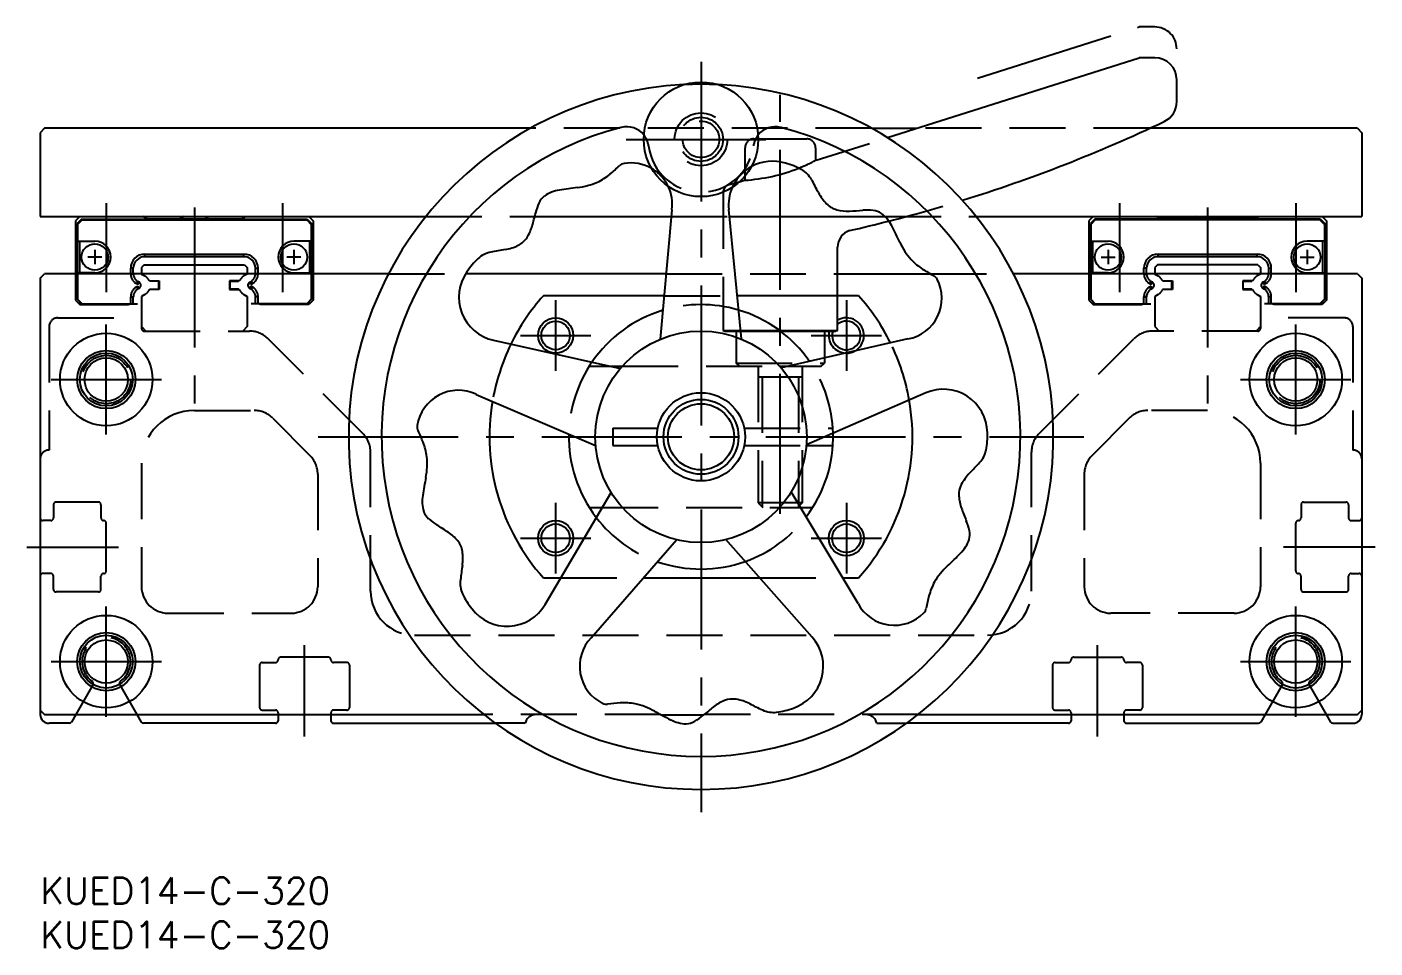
# Model space of a CAD drawing. Extents: x -2 to 674, y -8 to 273.
# Drawn here: x -1.5 to 151.5, y -8 to 96.5 of the extents above; entities that cross this region are included whole.
import ezdxf

# ---------------------------------------------------------------- set-up
doc = ezdxf.new("R2010")
doc.units = 0
doc.header["$LTSCALE"] = 0.5
for name, pattern in [('CENTER', [50.8, 31.75, -6.35, 6.35, -6.35]), ('DASHED', [19.05, 12.7, -6.35]), ('PHANTOM', [63.5, 31.75, -6.35, 6.35, -6.35, 6.35, -6.35])]:
    doc.linetypes.add(name, pattern=pattern)
for name, color, linetype in [('MSM_CENTER', 1, 'CENTER'), ('MSM_CONTINUOUS', 7, 'CONTINUOUS'), ('MSM_DASHED', 4, 'DASHED'), ('MSM_IMAGINARY', 6, 'PHANTOM'), ('MSM_NARROW', 5, 'CONTINUOUS'), ('MSM_PART_NUMBER', 7, 'CONTINUOUS')]:
    doc.layers.add(name, color=color, linetype=linetype)
doc.styles.get("Standard").update_dxf_attribs({"font": 'txt.shx', "height": 3, "bigfont": 'bigfont.shx'})

# ---------------------------------------------------------------- blocks, each defined once
blk = doc.blocks.new('*U15')
at = {"layer": 'MSM_PART_NUMBER'}
blk.add_text('KUED14-C-320', height=3, dxfattribs=at).set_placement((0, -3))
blk = doc.blocks.new('*U16')
at = {"layer": 'MSM_PART_NUMBER'}
blk.add_text('KUED14-C-320', height=3, dxfattribs=at).set_placement((0, -8))

msp = doc.modelspace()

# ---------------------------------------------------------------- linework, layer by layer
at = {"layer": 'MSM_CENTER'}
for p, q in [((75, 92.55), (75, 7.42)), ((84, 41.26), (84, 88.79)), ((66.5, 83.74), (83.5, 83.74)), ((7.5, 76.49), (7.5, 66.41)), ((17.5, 75.99), (17.5, 52.05)), ((27.5, 76.49), (27.5, 66.41)), ((122.5, 76.49), (122.5, 66.41)), ((132.5, 75.99), (132.5, 52.05)), ((142.5, 76.49), (142.5, 66.41)), ((58.5, 65.49), (58.5, 57.49)), ((91.5, 65.49), (91.5, 57.49)), ((7.5, 50.24), (7.5, 62.74)), ((142.5, 50.24), (142.5, 62.74)), ((54.5, 61.49), (62.5, 61.49)), ((87.5, 61.49), (95.5, 61.49)), ((1.25, 56.49), (13.75, 56.49)), ((136.25, 56.49), (148.75, 56.49)), ((31.55, 49.99), (118.45, 49.99)), ((58.5, 42.49), (58.5, 34.49)), ((91.5, 42.49), (91.5, 34.49)), ((54.5, 38.49), (62.5, 38.49)), ((87.5, 38.49), (95.5, 38.49)), ((-1.5, 37.49), (8.88, 37.49)), ((151.5, 37.49), (141.12, 37.49)), ((7.5, 18.24), (7.5, 30.74)), ((142.5, 18.24), (142.5, 30.74)), ((30, 15.98), (30, 26.37)), ((120, 15.98), (120, 26.37)), ((1.25, 24.49), (13.75, 24.49)), ((136.25, 24.49), (148.75, 24.49))]:
    msp.add_line(p, q, dxfattribs=at)
at = {"layer": 'MSM_CONTINUOUS'}
for p, q in [((96.16, 83.93), (124.74, 92.99)), ((126.5, 92.99), (124.74, 92.99)), ((129, 88.02), (129, 90.49)), ((0.5, 84.99), (0, 84.49)), ((0, 84.49), (0, 74.99)), ((55.64, 84.99), (0.5, 84.99)), ((94.36, 84.99), (99.44, 84.99)), ((149.5, 84.99), (125.88, 84.99)), ((149.5, 84.99), (150, 84.49)), ((150, 84.49), (150, 74.99)), ((80, 79.09), (80, 79.58)), ((79.38, 78.93), (79.94, 79.09)), ((0, 74.99), (43.78, 74.99)), ((4.5, 74.99), (4, 74.49)), ((12.1, 74.74), (11.7, 74.99)), ((16.3, 74.99), (15.9, 74.74)), ((18.7, 74.99), (19.1, 74.74)), ((22.9, 74.74), (23.3, 74.99)), ((30.5, 74.99), (31, 74.49)), ((56.13, 74.99), (71.63, 74.99)), ((71.7, 75.76), (70.38, 61.06)), ((78.14, 75.78), (79.56, 61.09)), ((78.22, 74.99), (95.89, 74.99)), ((106.22, 74.99), (150, 74.99)), ((119.5, 74.99), (119, 74.49)), ((127.1, 74.74), (126.7, 74.99)), ((131.3, 74.99), (130.9, 74.74)), ((133.7, 74.99), (134.1, 74.74)), ((137.9, 74.74), (138.3, 74.99)), ((145.5, 74.99), (146, 74.49)), ((4, 74.49), (4, 68.49)), ((4.7, 74.69), (4.2, 74.19)), ((4.2, 74.19), (4.2, 68.49)), ((4.75, 74.59), (4.25, 74.09)), ((4.25, 74.09), (4.25, 72.19)), ((4.7, 74.69), (30.3, 74.69)), ((4.75, 74.59), (30.25, 74.59)), ((12.1, 74.74), (22.9, 74.74)), ((30.25, 74.59), (30.75, 74.09)), ((30.3, 74.69), (30.8, 74.19)), ((30.75, 74.09), (30.75, 72.19)), ((30.8, 74.19), (30.8, 68.49)), ((31, 74.49), (31, 68.49)), ((119, 74.49), (119, 68.49)), ((119.7, 74.69), (119.2, 74.19)), ((119.2, 74.19), (119.2, 68.49)), ((119.75, 74.59), (119.25, 74.09)), ((119.25, 74.09), (119.25, 72.19)), ((145.3, 74.69), (119.7, 74.69)), ((145.25, 74.59), (119.75, 74.59)), ((137.9, 74.74), (127.1, 74.74)), ((145.25, 74.59), (145.75, 74.09)), ((145.3, 74.69), (145.8, 74.19)), ((145.75, 74.09), (145.75, 72.19)), ((145.8, 74.19), (145.8, 68.49)), ((146, 74.49), (146, 68.49)), ((4.25, 72.19), (6.2, 72.19)), ((4.45, 72.19), (4.45, 68.59)), ((30.75, 72.19), (28.8, 72.19)), ((30.55, 72.19), (30.55, 68.59)), ((119.25, 72.19), (121.2, 72.19)), ((119.45, 72.19), (119.45, 68.59)), ((145.75, 72.19), (143.8, 72.19)), ((145.55, 72.19), (145.55, 68.59)), ((7, 70.39), (5.4, 70.39)), ((6.2, 71.19), (6.2, 69.59)), ((11.87, 70.72), (23.13, 70.72)), ((11.87, 70.42), (11.87, 70.72)), ((23.13, 70.42), (11.87, 70.42)), ((17.5, 70.72), (17.5, 70.42)), ((23.13, 70.42), (23.13, 70.72)), ((29.6, 70.39), (28, 70.39)), ((28.8, 71.19), (28.8, 69.59)), ((90.5, 62.07), (90.5, 71.5)), ((120.4, 70.39), (122, 70.39)), ((121.2, 71.19), (121.2, 69.59)), ((126.87, 70.72), (138.13, 70.72)), ((126.87, 70.42), (126.87, 70.72)), ((138.13, 70.42), (126.87, 70.42)), ((132.5, 70.72), (132.5, 70.42)), ((138.13, 70.42), (138.13, 70.72)), ((143, 70.39), (144.6, 70.39)), ((143.8, 71.19), (143.8, 69.59)), ((10.57, 69.12), (10.27, 69.12)), ((10.27, 68.49), (10.27, 69.12)), ((10.57, 68.49), (10.57, 69.12)), ((11.8, 69.49), (11.5, 69.19)), ((11.5, 69.19), (11.5, 68.49)), ((11.8, 69.49), (23.2, 69.49)), ((23.2, 69.49), (23.5, 69.19)), ((23.5, 69.19), (23.5, 68.49)), ((24.43, 69.12), (24.73, 69.12)), ((24.43, 68.49), (24.43, 69.12)), ((24.73, 68.49), (24.73, 69.12)), ((125.57, 69.12), (125.27, 69.12)), ((125.27, 68.49), (125.27, 69.12)), ((125.57, 68.49), (125.57, 69.12)), ((126.8, 69.49), (126.5, 69.19)), ((126.5, 69.19), (126.5, 68.49)), ((138.2, 69.49), (126.8, 69.49)), ((138.2, 69.49), (138.5, 69.19)), ((138.5, 69.19), (138.5, 68.49)), ((139.43, 69.12), (139.73, 69.12)), ((139.43, 68.49), (139.43, 69.12)), ((139.73, 68.49), (139.73, 69.12)), ((0, 67.99), (0.5, 68.49)), ((0, 67.99), (0, 18.49)), ((39.54, 68.49), (0.5, 68.49)), ((4.25, 68.59), (4.25, 68.49)), ((6.2, 68.59), (4.25, 68.59)), ((10.27, 68.49), (10.57, 68.49)), ((24.73, 68.49), (24.43, 68.49)), ((28.8, 68.59), (30.75, 68.59)), ((30.75, 68.59), (30.75, 68.49)), ((71.04, 68.49), (48.29, 68.49)), ((90.5, 68.49), (101.06, 68.49)), ((149.5, 68.49), (110.46, 68.49)), ((119.25, 68.59), (119.25, 68.49)), ((121.2, 68.59), (119.25, 68.59)), ((125.27, 68.49), (125.57, 68.49)), ((139.73, 68.49), (139.43, 68.49)), ((143.8, 68.59), (145.75, 68.59)), ((145.75, 68.59), (145.75, 68.49)), ((149.5, 68.49), (150, 67.99)), ((150, 67.99), (150, 18.49)), ((70.82, 65.99), (57.11, 65.99)), ((92.89, 65.99), (79.09, 65.99)), ((83.88, 62.07), (90.5, 62.07)), ((84, 61.99), (90.3, 61.99)), ((89, 61.99), (89, 58.92)), ((90.5, 62.07), (90.3, 61.99)), ((51.44, 60.94), (65.85, 57.75)), ((98.49, 61.09), (84.1, 57.8)), ((64.81, 57.99), (66.06, 57.99)), ((83.94, 57.99), (84.9, 57.99)), ((49.47, 54.81), (63.04, 49.01)), ((100.5, 54.97), (86.97, 49.08)), ((86.96, 48.99), (89.97, 48.99)), ((57.3, 30.96), (64.79, 43.69)), ((92.82, 31.07), (85.25, 43.74)), ((62.31, 41.99), (63.78, 41.99)), ((86.3, 41.99), (87.69, 41.99)), ((62.52, 27.19), (72.23, 38.31)), ((87.62, 27.27), (77.83, 38.33)), ((57.11, 33.99), (59.08, 33.99)), ((68.45, 33.99), (81.68, 33.99)), ((91.08, 33.99), (92.89, 33.99)), ((0, 18.99), (0.5, 18.49)), ((0.5, 18.49), (50.35, 18.49)), ((4.04, 18.49), (3.55, 17.64)), ((10.96, 18.49), (11.45, 17.64)), ((27, 18.49), (27, 17.79)), ((33, 18.49), (33, 17.79)), ((70.44, 18.47), (75.34, 18.47)), ((99.65, 18.49), (149.5, 18.49)), ((117, 18.49), (117, 17.79)), ((123, 18.49), (123, 17.79)), ((139.04, 18.49), (138.55, 17.64)), ((145.96, 18.49), (146.45, 17.64)), ((149.5, 18.49), (150, 18.99)), ((3.29, 17.49), (1, 17.49)), ((26.7, 17.49), (11.71, 17.49)), ((33.3, 17.49), (51.68, 17.49)), ((116.7, 17.49), (98.32, 17.49)), ((123.3, 17.49), (138.29, 17.49)), ((146.71, 17.49), (149, 17.49))]:
    msp.add_line(p, q, dxfattribs=at)
for centre, radius in [((75, 83.74), 6.5), ((6.2, 70.39), 1.5), ((28.8, 70.39), 1.5), ((121.2, 70.39), 1.5), ((143.8, 70.39), 1.5), ((58.5, 61.49), 1.62), ((7.5, 56.49), 5.25), ((75, 49.99), 12), ((142.5, 56.49), 5.25), ((7.5, 56.49), 3.3), ((142.5, 56.49), 3.3), ((7.5, 56.49), 2.46), ((142.5, 56.49), 2.46), ((75, 49.99), 5), ((75, 49.99), 4.25), ((75, 49.99), 3.75), ((58.5, 38.49), 1.62), ((91.5, 38.49), 1.62), ((7.5, 24.49), 5.25), ((142.5, 24.49), 5.25), ((7.5, 24.49), 3.3), ((142.5, 24.49), 3.3), ((7.5, 24.49), 2.46), ((142.5, 24.49), 2.46)]:
    msp.add_circle(centre, radius, dxfattribs=at)
for centre, radius, start, end in [((126.5, 90.49), 2.5, 0, 90), ((75, 49.99), 40, 92.7843, 87.2157), ((126.5, 88.02), 2.5, 295.4715, 0), ((53.8, 240.9), 171.78, 287.2235, 295.4344), ((75, 49.99), 36.25, 104.4685, 75.5315), ((66.57, 82.67), 2.5, 38.7012, 104.4685), ((83.43, 82.67), 2.5, 75.5315, 141.2988), ((83.12, 76.26), 5, 72.8339, 118.6333), ((59.99, 85.53), 7.41, 296.0452, 309.2074), ((51.85, 95.39), 20.19, 309.4049, 313.4989), ((66.43, 80.01), 1, 99.4935, 133.0113), ((67.04, 76.37), 4.7, 59.7661, 99.4935), ((78.63, 99.3), 20.25, 273.7106, 291.6052), ((82.19, 72.5), 8.87, 61.457, 74.2906), ((84.93, 77.69), 3.01, 29.3465, 60.1458), ((68.37, 19.79), 58.95, 97.2132, 99.2229), ((60.1, 86.11), 7.89, 276.3542, 293.4611), ((67.04, 76.37), 4.7, 352.5772, 25.8183), ((83.12, 76.26), 5, 156.0781, 185.5274), ((-5.23, 28.63), 105.65, 27.6714, 28.5729), ((61.52, 74.21), 5.42, 154.901, 167.399), ((58.64, 75.59), 2.23, 129.6496, 155.6732), ((59.46, 74.1), 3.91, 97.9113, 124.9583), ((93.3, 80.33), 5.62, 207.935, 224.0207), ((-259.78, 158.02), 326.64, 345.0805, 345.348), ((91.07, 78.22), 2.55, 224.8447, 255.1863), ((91.65, 80.64), 5.04, 255.783, 272.1279), ((74.29, 401.77), 326.64, 273.0805, 273.348), ((93.87, 70.29), 5.42, 82.901, 95.399), ((94.3, 73.46), 2.23, 57.6496, 83.6732), ((93.13, 72.21), 3.91, 25.9113, 52.9583), ((50.99, 75.3), 5.04, 327.783, 344.1279), ((53.8, 240.9), 171.78, 282.7931, 284.3328), ((44.23, 46.96), 58.95, 25.2132, 27.2229), ((6.2, 70.39), 1.8, 270, 90), ((28.8, 70.39), 1.8, 90, 270), ((53.12, 73.99), 2.55, 296.8447, 327.1863), ((92.5, 71.5), 2, 109.379, 180), ((104.75, 75.32), 7.89, 204.3542, 221.4611), ((121.2, 70.39), 1.8, 270, 90), ((143.8, 70.39), 1.8, 90, 270), ((11.87, 69.12), 1.6, 90.0008, 179.9992), ((11.87, 69.12), 1.3, 90, 180), ((23.13, 69.12), 1.6, 0.0008, 89.9992), ((23.13, 69.12), 1.3, 0, 90), ((51.73, 67.99), 3.01, 101.3465, 132.1458), ((70.52, -32.91), 105.65, 99.6714, 100.5729), ((51.8, 76.77), 5.62, 279.935, 296.0207), ((126.87, 69.12), 1.6, 90.0008, 179.9992), ((126.87, 69.12), 1.3, 90, 180), ((138.13, 69.12), 1.6, 0.0008, 89.9992), ((138.13, 69.12), 1.3, 0, 90), ((55.81, 63.78), 8.87, 133.457, 146.2906), ((104.17, 75.25), 7.41, 224.0452, 237.2074), ((111.03, 86.03), 20.19, 237.4049, 241.4989), ((11.57, 68.49), 1.3, 180, 180.2346), ((11.57, 68.49), 1, 180, 180.3049), ((23.43, 68.49), 1, 359.6951, 0), ((23.43, 68.49), 1.3, 359.7654, 0), ((52.52, 65.83), 5, 144.8339, 257.5274), ((97.63, 65.71), 4.7, 280.5772, 27.4935), ((100.91, 67.41), 1, 27.4935, 61.0113), ((126.57, 68.49), 1.3, 180, 180.2346), ((126.57, 68.49), 1, 180, 180.3049), ((138.43, 68.49), 1, 359.6951, 0), ((138.43, 68.49), 1.3, 359.7654, 0), ((75, 49.99), 24, 138.1897, 154.0105), ((75, 49.99), 24, 26.3476, 41.8103), ((75, 49.97), 15.01, 106.7511, 145.5247), ((75, 49.99), 15, 34.7658, 73.5667), ((91.5, 61.49), 1.62, 162.0341, 128.0903), ((47.45, 50.57), 4.7, 64.5772, 171.4935), ((102.5, 50.39), 5, 0.8339, 113.5274), ((75, 49.99), 24, 170.3476, 221.8103), ((75, 49.99), 24, 318.1897, 10.0105), ((43.79, 51.12), 1, 171.4935, 205.0113), ((24.67, 42), 20.19, 21.4049, 25.4989), ((36.55, 46.69), 7.41, 8.0452, 21.2074), ((75, 49.99), 15, 178.7658, 217.5667), ((75, 49.99), 15, 322.7658, 1.5667), ((98.64, 50.11), 8.87, 349.457, 2.2906), ((36.04, 46.98), 7.89, 348.3542, 5.4611), ((104.41, 49.1), 3.01, 317.3465, 348.1458), ((29.9, 119.69), 105.65, 315.6714, 316.5729), ((101.68, 34.35), 58.95, 169.2132, 171.2229), ((106.81, 43.43), 2.55, 152.8447, 183.1863), ((109.51, 41.95), 5.62, 135.935, 152.0207), ((47.27, 42.66), 3.91, 169.9113, 196.9583), ((109.3, 43.62), 5.04, 183.783, 200.1279), ((45.59, 42.34), 2.23, 201.6496, 227.6732), ((409.34, 159.37), 326.64, 201.0805, 201.348), ((47.8, 44.65), 5.42, 226.901, 239.399), ((-131.2, -235.03), 326.64, 57.0805, 57.348), ((100.14, 38.31), 5.42, 10.901, 23.399), ((43.51, 34.98), 5.04, 39.783, 56.1279), ((101.74, 39.61), 3.91, 313.9113, 340.9583), ((103.28, 38.89), 2.23, 345.6496, 11.6732), ((45.41, 36.59), 2.55, 8.8447, 39.1863), ((42.36, 36.2), 5.62, 351.935, 8.0207), ((62.61, 78.31), 58.95, 313.2132, 315.2229), ((152.46, 20.11), 105.65, 171.6714, 172.5729), ((75, 49.99), 15, 250.7658, 289.5667), ((108.29, 29.52), 7.89, 132.3542, 149.4611), ((50.68, 33.42), 3.01, 173.3465, 204.1458), ((55.95, 36), 8.87, 205.457, 218.2906), ((108.04, 30.05), 7.41, 152.0452, 165.2074), ((52.99, 33.5), 5, 216.8339, 329.5274), ((96.95, 33.32), 4.7, 208.5772, 315.4935), ((120.41, 26.86), 20.19, 165.4049, 169.4989), ((99.58, 30.73), 1, 315.4935, 349.0113), ((65.93, 23.96), 4.7, 136.5772, 243.4935), ((83.88, 23.96), 5, 288.8339, 41.5274), ((79.54, 15.4), 5.04, 111.783, 128.1279), ((78.59, 17.7), 2.55, 80.8447, 111.1863), ((78.03, 14.68), 5.62, 63.935, 80.0207), ((1, 18.49), 1, 180, 270), ((64.28, 20.66), 1, 243.4935, 277.0113), ((67.04, -0.35), 20.19, 93.4049, 97.4989), ((66.25, 12.4), 7.41, 80.0452, 93.2074), ((65.82, 12), 7.89, 60.3542, 77.4611), ((98.11, 70.53), 58.95, 241.2132, 243.2229), ((71.67, 22.47), 5.42, 298.901, 311.399), ((282.35, -234.19), 326.64, 129.0805, 129.348), ((127.35, 114.42), 105.65, 243.6714, 244.5729), ((83.25, 21.74), 3.01, 245.3465, 276.1458), ((82.42, 27.54), 8.87, 277.457, 290.2906), ((149, 18.49), 1, 270, 0), ((3.29, 17.79), 0.3, 270, 330), ((11.71, 17.79), 0.3, 210, 270), ((26.7, 17.79), 0.3, 270, 0), ((33.3, 17.79), 0.3, 180, 270), ((73.4, 21.35), 3.91, 241.9113, 268.9583), ((73.18, 19.66), 2.23, 273.6496, 299.6732), ((116.7, 17.79), 0.3, 270, 0), ((123.3, 17.79), 0.3, 180, 270), ((138.29, 17.79), 0.3, 270, 330), ((146.71, 17.79), 0.3, 210, 270)]:
    msp.add_arc(centre, radius, start, end, dxfattribs=at)
at = {"layer": 'MSM_DASHED'}
for p, q in [((94.36, 84.99), (55.64, 84.99)), ((125.88, 84.99), (99.44, 84.99)), ((80, 79.58), (80, 82.79)), ((81, 83.79), (87, 83.79)), ((88, 82.79), (88, 81.34)), ((88.06, 81.37), (96.16, 83.93)), ((78.23, 78.62), (79.38, 78.93)), ((77.5, 77.66), (77.5, 62.07)), ((43.78, 74.99), (56.13, 74.99)), ((71.63, 74.99), (78.22, 74.99)), ((95.89, 74.99), (106.22, 74.99)), ((4, 68.49), (4, 65.49)), ((4.2, 68.49), (4.2, 65.59)), ((4.2, 67.59), (4.25, 67.59)), ((4.25, 68.49), (4.25, 65.59)), ((10.92, 67.37), (11.07, 67.63)), ((10.92, 67.37), (11.08, 67.27)), ((11.23, 67.53), (11.07, 67.63)), ((11.08, 67.27), (11.23, 67.53)), ((11.5, 68.49), (11.5, 68.45)), ((11.5, 68.45), (11.87, 68.24)), ((12.39, 67.69), (13.5, 67.69)), ((12.47, 67.69), (12.49, 67.64)), ((13.45, 67.64), (12.49, 67.64)), ((13.45, 66.74), (13.45, 67.64)), ((13.5, 67.69), (13.5, 66.69)), ((22.61, 67.69), (21.5, 67.69)), ((21.5, 67.69), (21.5, 66.69)), ((21.55, 67.64), (22.51, 67.64)), ((21.55, 66.74), (21.55, 67.64)), ((22.53, 67.69), (22.51, 67.64)), ((23.5, 68.45), (23.13, 68.24)), ((23.5, 68.49), (23.5, 68.45)), ((23.77, 67.53), (23.93, 67.63)), ((23.92, 67.27), (23.77, 67.53)), ((24.08, 67.37), (23.92, 67.27)), ((24.08, 67.37), (23.93, 67.63)), ((30.75, 68.49), (30.75, 65.59)), ((30.8, 67.59), (30.75, 67.59)), ((30.8, 68.49), (30.8, 65.59)), ((31, 68.49), (31, 65.49)), ((39.54, 68.49), (48.29, 68.49)), ((71.04, 68.49), (90.5, 68.49)), ((101.06, 68.49), (110.46, 68.49)), ((119, 68.49), (119, 65.49)), ((119.2, 68.49), (119.2, 65.59)), ((119.2, 67.59), (119.25, 67.59)), ((119.25, 68.49), (119.25, 65.59)), ((125.92, 67.37), (126.07, 67.63)), ((125.92, 67.37), (126.08, 67.27)), ((126.23, 67.53), (126.07, 67.63)), ((126.08, 67.27), (126.23, 67.53)), ((126.5, 68.49), (126.5, 68.45)), ((126.5, 68.45), (126.87, 68.24)), ((127.39, 67.69), (128.5, 67.69)), ((127.47, 67.69), (127.49, 67.64)), ((128.45, 67.64), (127.49, 67.64)), ((128.45, 66.74), (128.45, 67.64)), ((128.5, 67.69), (128.5, 66.69)), ((137.61, 67.69), (136.5, 67.69)), ((136.5, 67.69), (136.5, 66.69)), ((136.55, 67.64), (137.51, 67.64)), ((136.55, 66.74), (136.55, 67.64)), ((137.53, 67.69), (137.51, 67.64)), ((138.5, 68.45), (138.13, 68.24)), ((138.5, 68.49), (138.5, 68.45)), ((138.77, 67.53), (138.93, 67.63)), ((138.92, 67.27), (138.77, 67.53)), ((139.08, 67.37), (138.92, 67.27)), ((139.08, 67.37), (138.93, 67.63)), ((145.75, 68.49), (145.75, 65.59)), ((145.8, 67.59), (145.75, 67.59)), ((145.8, 68.49), (145.8, 65.59)), ((146, 68.49), (146, 65.49)), ((4.2, 66.79), (4.25, 66.79)), ((10.27, 65.88), (10.57, 65.88)), ((10.27, 65.09), (10.27, 65.88)), ((10.57, 65.09), (10.57, 65.88)), ((10.92, 67.01), (11.08, 67.1)), ((10.92, 67.01), (11.07, 66.75)), ((11.07, 66.75), (11.23, 66.84)), ((11.08, 67.27), (11.08, 67.27)), ((11.09, 67.1), (11.08, 67.1)), ((11.08, 67.1), (11.23, 66.84)), ((11.08, 67.1), (11.08, 67.1)), ((11.08, 67.1), (11.09, 67.1)), ((11.87, 66.13), (11.5, 65.92)), ((11.5, 65.92), (11.5, 62.29)), ((13.5, 66.69), (12.39, 66.69)), ((12.47, 66.69), (12.49, 66.74)), ((12.49, 66.74), (13.45, 66.74)), ((21.5, 66.69), (22.61, 66.69)), ((22.51, 66.74), (21.55, 66.74)), ((22.53, 66.69), (22.51, 66.74)), ((23.13, 66.13), (23.5, 65.92)), ((23.5, 65.92), (23.5, 62.49)), ((23.92, 67.1), (23.77, 66.84)), ((23.93, 66.75), (23.77, 66.84)), ((23.91, 67.1), (23.92, 67.1)), ((23.92, 67.1), (23.91, 67.1)), ((23.92, 67.27), (23.92, 67.27)), ((24.08, 67.01), (23.92, 67.1)), ((23.92, 67.1), (23.92, 67.1)), ((24.08, 67.01), (23.93, 66.75)), ((24.73, 65.88), (24.43, 65.88)), ((24.43, 65.09), (24.43, 65.88)), ((24.73, 65.09), (24.73, 65.88)), ((30.8, 66.79), (30.75, 66.79)), ((70.82, 65.99), (79.09, 65.99)), ((119.2, 66.79), (119.25, 66.79)), ((125.27, 65.88), (125.57, 65.88)), ((125.27, 65.09), (125.27, 65.88)), ((125.57, 65.09), (125.57, 65.88)), ((125.92, 67.01), (126.08, 67.1)), ((125.92, 67.01), (126.07, 66.75)), ((126.07, 66.75), (126.23, 66.84)), ((126.08, 67.27), (126.08, 67.27)), ((126.08, 67.1), (126.23, 66.84)), ((126.09, 67.1), (126.08, 67.1)), ((126.08, 67.1), (126.08, 67.1)), ((126.08, 67.1), (126.09, 67.1)), ((126.87, 66.13), (126.5, 65.92)), ((126.5, 65.92), (126.5, 62.49)), ((128.5, 66.69), (127.39, 66.69)), ((127.47, 66.69), (127.49, 66.74)), ((127.49, 66.74), (128.45, 66.74)), ((136.5, 66.69), (137.61, 66.69)), ((137.51, 66.74), (136.55, 66.74)), ((137.53, 66.69), (137.51, 66.74)), ((138.13, 66.13), (138.5, 65.92)), ((138.5, 65.92), (138.5, 62.29)), ((138.92, 67.1), (138.77, 66.84)), ((138.93, 66.75), (138.77, 66.84)), ((138.91, 67.1), (138.92, 67.1)), ((138.92, 67.1), (138.91, 67.1)), ((138.92, 67.27), (138.92, 67.27)), ((138.92, 67.1), (138.92, 67.1)), ((139.08, 67.01), (138.92, 67.1)), ((139.08, 67.01), (138.93, 66.75)), ((139.43, 65.09), (139.43, 65.88)), ((139.73, 65.88), (139.43, 65.88)), ((139.73, 65.09), (139.73, 65.88)), ((145.8, 66.79), (145.75, 66.79)), ((4, 65.49), (4.5, 64.99)), ((4.2, 65.59), (4.7, 65.09)), ((4.25, 65.59), (4.75, 65.09)), ((4.5, 64.99), (10, 64.99)), ((4.7, 65.09), (11.5, 65.09)), ((10, 64.99), (10.22, 65.09)), ((30.3, 65.09), (23.5, 65.09)), ((25, 64.99), (24.78, 65.09)), ((30.5, 64.99), (25, 64.99)), ((30.75, 65.59), (30.25, 65.09)), ((30.8, 65.59), (30.3, 65.09)), ((31, 65.49), (30.5, 64.99)), ((119, 65.49), (119.5, 64.99)), ((119.2, 65.59), (119.7, 65.09)), ((119.25, 65.59), (119.75, 65.09)), ((119.5, 64.99), (125, 64.99)), ((119.7, 65.09), (126.5, 65.09)), ((125, 64.99), (125.22, 65.09)), ((145.3, 65.09), (138.5, 65.09)), ((140, 64.99), (139.78, 65.09)), ((145.5, 64.99), (140, 64.99)), ((145.75, 65.59), (145.25, 65.09)), ((145.8, 65.59), (145.3, 65.09)), ((146, 65.49), (145.5, 64.99)), ((2, 63.49), (11.5, 63.49)), ((148, 63.49), (138.5, 63.49)), ((1, 62.49), (1, 48.49)), ((11.5, 62.49), (12, 61.99)), ((11.8, 61.99), (23.76, 61.99)), ((23.5, 62.49), (23, 61.99)), ((77.5, 62.07), (77.7, 61.99)), ((77.5, 62.07), (83.88, 62.07)), ((77.7, 61.99), (84, 61.99)), ((79, 61.99), (79, 58.35)), ((138.2, 61.99), (126.24, 61.99)), ((126.5, 62.49), (127, 61.99)), ((138.5, 62.49), (138, 61.99)), ((149, 62.49), (149, 48.49)), ((36.62, 50.37), (25.88, 61.11)), ((113.38, 50.37), (124.12, 61.11)), ((79.37, 57.99), (79, 58.35)), ((79, 58.35), (89, 58.35)), ((88.63, 57.99), (89, 58.35)), ((89, 58.92), (89, 58.35)), ((62.31, 57.99), (64.81, 57.99)), ((66.06, 57.99), (83.94, 57.99)), ((81.5, 57.99), (81.5, 42.49)), ((81.5, 56.79), (86.5, 56.79)), ((81.93, 56.79), (81.93, 42.05)), ((84.9, 57.99), (88.63, 57.99)), ((86.07, 56.79), (86.07, 42.05)), ((86.5, 57.99), (86.5, 42.49)), ((17.5, 52.99), (24.27, 52.99)), ((26.39, 52.11), (30.62, 47.88)), ((123.61, 52.11), (119.38, 47.88)), ((132.5, 52.99), (125.73, 52.99)), ((65, 50.99), (70.1, 50.99)), ((65, 50.99), (65, 48.99)), ((79.9, 50.99), (89.97, 50.99)), ((65, 48.99), (70.1, 48.99)), ((79.9, 48.99), (86.96, 48.99)), ((0, 47.49), (0, 40.79)), ((37.5, 32.49), (37.5, 48.24)), ((112.5, 32.49), (112.5, 48.24)), ((150, 47.49), (150, 40.79)), ((11.5, 46.99), (11.5, 32.99)), ((138.5, 46.99), (138.5, 32.99)), ((31.5, 45.76), (31.5, 32.99)), ((118.5, 45.76), (118.5, 32.99)), ((1.5, 42.29), (1.5, 40.79)), ((6.6, 42.59), (1.8, 42.59)), ((6.9, 42.29), (6.9, 40.79)), ((63.78, 41.99), (86.3, 41.99)), ((86.5, 42.49), (81.5, 42.49)), ((81.5, 42.49), (82, 41.99)), ((86.5, 42.49), (86, 41.99)), ((143.1, 42.29), (143.1, 40.79)), ((143.4, 42.59), (148.2, 42.59)), ((148.5, 42.29), (148.5, 40.79)), ((1.2, 40.49), (0.3, 40.49)), ((7.5, 34.79), (7.5, 40.19)), ((142.5, 34.79), (142.5, 40.19)), ((148.8, 40.49), (149.7, 40.49)), ((0, 34.19), (0, 18.99)), ((1.2, 34.49), (0.3, 34.49)), ((1.5, 32.69), (1.5, 34.19)), ((6.9, 32.69), (6.9, 34.19)), ((59.08, 33.99), (68.45, 33.99)), ((81.68, 33.99), (91.08, 33.99)), ((143.1, 32.69), (143.1, 34.19)), ((148.5, 32.69), (148.5, 34.19)), ((148.8, 34.49), (149.7, 34.49)), ((150, 34.19), (150, 18.99)), ((6.6, 32.39), (1.8, 32.39)), ((143.4, 32.39), (148.2, 32.39)), ((14.5, 29.99), (28.5, 29.99)), ((135.5, 29.99), (121.5, 29.99)), ((42.5, 27.49), (107.5, 27.49)), ((32.7, 24.99), (27.3, 24.99)), ((117.3, 24.99), (122.7, 24.99)), ((24.9, 24.09), (24.9, 19.29)), ((25.2, 24.39), (26.7, 24.39)), ((34.8, 24.39), (33.3, 24.39)), ((35.1, 24.09), (35.1, 19.29)), ((114.9, 24.09), (114.9, 19.29)), ((115.2, 24.39), (116.7, 24.39)), ((124.8, 24.39), (123.3, 24.39)), ((125.1, 24.09), (125.1, 19.29)), ((5.98, 21.86), (4.04, 18.49)), ((9.02, 21.86), (10.96, 18.49)), ((140.98, 21.86), (139.04, 18.49)), ((144.02, 21.86), (145.96, 18.49)), ((25.2, 18.99), (26.7, 18.99)), ((27, 18.69), (27, 18.49)), ((33, 18.69), (33, 18.49)), ((34.8, 18.99), (33.3, 18.99)), ((70.44, 18.49), (50.35, 18.49)), ((99.65, 18.49), (75.34, 18.49)), ((115.2, 18.99), (116.7, 18.99)), ((117, 18.69), (117, 18.49)), ((123, 18.69), (123, 18.49)), ((124.8, 18.99), (123.3, 18.99)), ((55.04, 17.49), (51.68, 17.49)), ((94.96, 17.49), (98.32, 17.49))]:
    msp.add_line(p, q, dxfattribs=at)
for centre, radius in [((75, 83.74), 3), ((75, 83.74), 2.5), ((75, 83.74), 2.07), ((7.5, 56.49), 2.75), ((142.5, 56.49), 2.75)]:
    msp.add_circle(centre, radius, dxfattribs=at)
for centre, radius, start, end in [((75, 49.99), 40, 87.2157, 92.7843), ((66.57, 82.67), 2.5, 7.2342, 38.7012), ((83.43, 82.67), 2.5, 141.2988, 172.7658), ((75, 83.74), 6, 187.2342, 352.7658), ((81, 82.79), 1, 90, 180), ((87, 82.79), 1, 0, 90), ((78.63, 99.3), 20.25, 291.6052, 297.726), ((67.04, 76.37), 4.7, 25.8183, 59.7661), ((83.12, 76.26), 5, 118.6333, 156.0781), ((78.5, 77.66), 1, 105.7247, 180), ((53.8, 240.9), 171.78, 284.3355, 287.2235), ((11.57, 68.49), 1.3, 180.2346, 240), ((11.57, 68.49), 1, 180.3049, 240), ((11.03, 67.19), 0.4, 300, 60), ((11.21, 67.1), 1.32, 26.598, 60), ((23.79, 67.1), 1.32, 120, 153.402), ((23.97, 67.19), 0.4, 120, 240), ((23.43, 68.49), 1, 300, 359.6951), ((23.43, 68.49), 1.3, 300, 359.7654), ((126.57, 68.49), 1.3, 180.2346, 240), ((126.57, 68.49), 1, 180.3049, 240), ((126.03, 67.19), 0.4, 300, 60), ((126.21, 67.1), 1.32, 26.598, 60), ((138.79, 67.1), 1.32, 120, 153.402), ((138.97, 67.19), 0.4, 120, 240), ((138.43, 68.49), 1, 300, 359.6951), ((138.43, 68.49), 1.3, 300, 359.7654), ((11.57, 65.88), 1.3, 120, 180), ((11.57, 65.88), 1, 120, 180), ((11.21, 67.28), 1.32, 300, 333.402), ((23.79, 67.28), 1.32, 206.598, 240), ((23.43, 65.88), 1, 0, 60), ((23.43, 65.88), 1.3, 0, 60), ((126.57, 65.88), 1.3, 120, 180), ((126.57, 65.88), 1, 120, 180), ((126.21, 67.28), 1.32, 300, 333.402), ((138.79, 67.28), 1.32, 206.598, 240), ((138.43, 65.88), 1, 0, 60), ((138.43, 65.88), 1.3, 0, 60), ((75, 49.99), 15, 73.5667, 106.7658), ((2, 62.49), 1, 90, 180), ((148, 62.49), 1, 0, 90), ((11.8, 62.29), 0.3, 180, 270), ((23.76, 58.99), 3, 45, 90), ((126.24, 58.99), 3, 90, 135), ((138.2, 62.29), 0.3, 270, 0), ((75, 49.99), 24, 154.0105, 170.3476), ((91.5, 61.49), 2, 269.0608, 296.6767), ((75, 49.99), 24, 10.0105, 26.3476), ((75, 49.97), 15.01, 145.5247, 178.7149), ((75, 49.99), 15, 1.5667, 34.7658), ((17.5, 46.99), 6, 90, 180), ((24.27, 49.99), 3, 45, 90), ((125.73, 49.99), 3, 90, 135), ((132.5, 46.99), 6, 0, 90), ((34.5, 48.23), 3, 0, 45), ((115.5, 48.24), 3, 135, 180), ((1, 47.49), 1, 90, 180), ((28.5, 45.76), 3, 0, 45), ((121.5, 45.76), 3, 135, 180), ((149, 47.49), 1, 0, 90), ((1.8, 42.29), 0.3, 90, 180), ((6.6, 42.29), 0.3, 0, 90), ((143.4, 42.29), 0.3, 90, 180), ((148.2, 42.29), 0.3, 0, 90), ((0.3, 40.79), 0.3, 180, 270), ((1.2, 40.79), 0.3, 270, 0), ((7.2, 40.79), 0.3, 180, 270), ((7.2, 40.19), 0.3, 0, 90), ((75, 49.99), 15, 217.5667, 250.7658), ((75, 49.97), 14.99, 289.5838, 322.8064), ((142.8, 40.19), 0.3, 90, 180), ((142.8, 40.79), 0.3, 270, 0), ((148.8, 40.79), 0.3, 180, 270), ((149.7, 40.79), 0.3, 270, 0), ((0.3, 34.19), 0.3, 90, 180), ((1.2, 34.19), 0.3, 0, 90), ((7.2, 34.19), 0.3, 90, 180), ((7.2, 34.79), 0.3, 270, 0), ((142.8, 34.79), 0.3, 180, 270), ((142.8, 34.19), 0.3, 0, 90), ((148.8, 34.19), 0.3, 90, 180), ((149.7, 34.19), 0.3, 0, 90), ((1.8, 32.69), 0.3, 180, 270), ((6.6, 32.69), 0.3, 270, 0), ((14.5, 32.99), 3, 180, 270), ((28.5, 32.99), 3, 270, 0), ((42.5, 32.49), 5, 180, 270), ((107.5, 32.49), 5, 270, 0), ((121.5, 32.99), 3, 180, 270), ((135.5, 32.99), 3, 270, 0), ((143.4, 32.69), 0.3, 180, 270), ((148.2, 32.69), 0.3, 270, 0), ((7.5, 24.49), 2.75, 305.6448, 234.3552), ((142.5, 24.49), 2.75, 305.6448, 234.3552), ((26.7, 24.69), 0.3, 270, 0), ((27.3, 24.69), 0.3, 90, 180), ((32.7, 24.69), 0.3, 0, 90), ((33.3, 24.69), 0.3, 180, 270), ((116.7, 24.69), 0.3, 270, 0), ((117.3, 24.69), 0.3, 90, 180), ((122.7, 24.69), 0.3, 0, 90), ((123.3, 24.69), 0.3, 180, 270), ((25.2, 24.09), 0.3, 90, 180), ((34.8, 24.09), 0.3, 0, 90), ((115.2, 24.09), 0.3, 90, 180), ((124.8, 24.09), 0.3, 0, 90), ((5.72, 22.01), 0.3, 330, 54.3552), ((9.28, 22.01), 0.3, 125.6448, 210), ((140.72, 22.01), 0.3, 330, 54.3552), ((144.28, 22.01), 0.3, 125.6448, 210), ((25.2, 19.29), 0.3, 180, 270), ((26.7, 18.69), 0.3, 0, 90), ((33.3, 18.69), 0.3, 90, 180), ((34.8, 19.29), 0.3, 270, 0), ((56.3, 17.19), 1.3, 90, 166.6576), ((93.7, 17.19), 1.3, 13.3424, 90), ((115.2, 19.29), 0.3, 180, 270), ((116.7, 18.69), 0.3, 0, 90), ((123.3, 18.69), 0.3, 90, 180), ((124.8, 19.29), 0.3, 270, 0)]:
    msp.add_arc(centre, radius, start, end, dxfattribs=at)
at = {"layer": 'MSM_IMAGINARY'}
for p in [(106.4, 90.68), (126.5, 96.49)]:
    msp.add_line(p, (124.74, 96.49), dxfattribs=at)
msp.add_arc((126.5, 93.99), 2.5, 0, 90, dxfattribs=at)
at = {"layer": 'MSM_NARROW'}
for centre, radius in [((58.5, 61.49), 2), ((7.5, 56.49), 3), ((142.5, 56.49), 3), ((58.5, 38.49), 2), ((91.5, 38.49), 2), ((7.5, 24.49), 3), ((142.5, 24.49), 3)]:
    msp.add_circle(centre, radius, dxfattribs=at)
for start, end in [(296.6767, 120), (165.5225, 269.0608)]:
    msp.add_arc((91.5, 61.49), 2, start, end, dxfattribs=at)

# ---------------------------------------------------------------- block references
at = {"layer": 'MSM_CONTINUOUS'}
for name in ['*U15', '*U16']:
    msp.add_blockref(name, (0, 0), dxfattribs=at)

doc.saveas('drawing.dxf')
